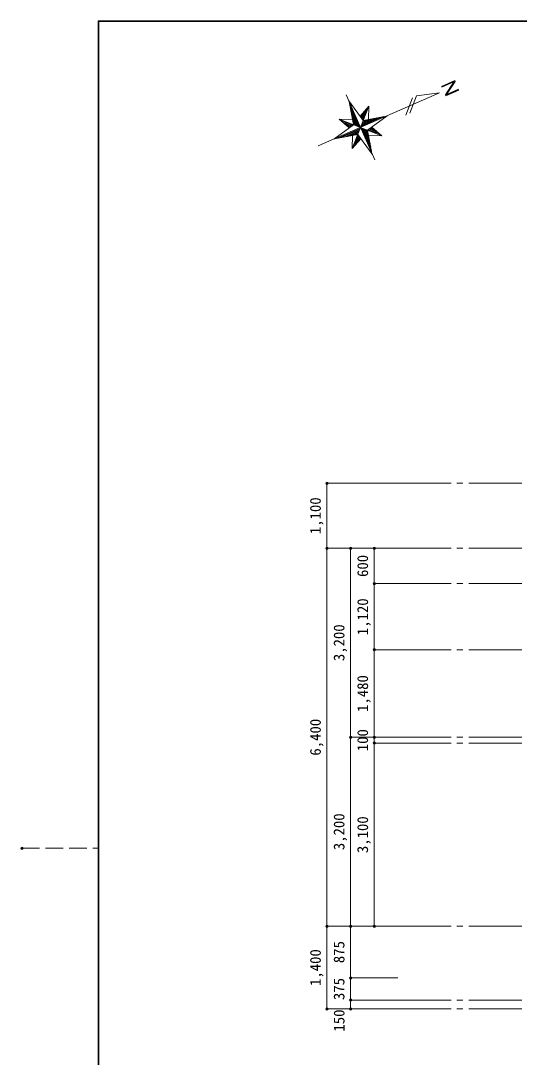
# Model space of a CAD drawing. Units: millimetres at full size, sheet at 1:100. Extents: x -20119 to 20711, y -48708 to -20378.
# Drawn here: x -20119 to -11663, y -37942 to -20378 of the extents above; entities that cross this region are included whole.
import ezdxf
from ezdxf.enums import TextEntityAlignment as Align

# ---------------------------------------------------------------- set-up
doc = ezdxf.new("R2010")
doc.units = ezdxf.units.MM
doc.header["$LTSCALE"] = 100
doc.header["$PDMODE"] = 32
doc.header["$PDSIZE"] = 40
doc.linetypes.add('CHAIN2', pattern=[12, 9, -1, 1, -1])
doc.linetypes.add('DASHED3', pattern=[4, 3, -1])
for name, color, linetype, lineweight in [('5-1_5MOJI', 4, 'CHAIN2', 5), ('5-4_5KOUZOU1', 4, 'Continuous', 5), ('7-0_7KIJUN', 4, 'Continuous', 5), ('F-1_FMOJI', 4, 'Continuous', 5)]:
    doc.layers.add(name, color=color, linetype=linetype, lineweight=lineweight)
doc.styles.add('ＭＳ ゴシック', font='')
doc.styles.get('ＭＳ ゴシック').set_extended_font_data('MS Gothic')

msp = doc.modelspace()

# ---------------------------------------------------------------- linework, layer by layer
at = {"layer": '5-1_5MOJI'}
for p, q in [((-13734.6, -28207.4), (5231.5, -28207.4)), ((-13734.6, -29307.4), (15647.6, -29307.4)), ((-13734.6, -29907.4), (-5518.5, -29907.4)), ((-13734.6, -31027.4), (-7518.5, -31027.4)), ((-13734.6, -32507.4), (-5518.5, -32507.4)), ((-13734.6, -32607.4), (-7518.5, -32607.4)), ((-13734.6, -35707.4), (-5518.5, -35707.4)), ((-13734.6, -36957.4), (-7518.5, -36957.4)), ((-13734.6, -37107.4), (15647.6, -37107.4))]:
    msp.add_line(p, q, dxfattribs=at)
at = {"layer": '5-4_5KOUZOU1'}
for p, q in [((-14934.6, -28207.4), (-13734.6, -28207.4)), ((-14934.6, -29307.4), (-14934.6, -28207.4)), ((-14934.6, -29307.4), (-13734.6, -29307.4)), ((-14934.6, -35707.4), (-14934.6, -29307.4)), ((-14534.6, -32507.4), (-14534.6, -29307.4)), ((-14134.6, -29907.4), (-14134.6, -29307.4)), ((-14134.6, -29907.4), (-13734.6, -29907.4)), ((-14134.6, -31027.4), (-14134.6, -29907.4)), ((-14134.6, -31027.4), (-13734.6, -31027.4)), ((-14134.6, -32507.4), (-14134.6, -31027.4)), ((-14534.6, -32507.4), (-13734.6, -32507.4)), ((-14534.6, -35707.4), (-14534.6, -32507.4)), ((-14134.6, -32607.4), (-14134.6, -32507.4)), ((-14134.6, -32607.4), (-13734.6, -32607.4)), ((-14134.6, -35707.4), (-14134.6, -32607.4)), ((-14934.6, -35707.4), (-13734.6, -35707.4)), ((-14934.6, -37107.4), (-14934.6, -35707.4)), ((-14534.6, -36582.4), (-14534.6, -35707.4)), ((-14534.6, -36582.4), (-13734.6, -36582.4)), ((-14534.6, -36957.4), (-14534.6, -36582.4)), ((-14534.6, -36957.4), (-13734.6, -36957.4)), ((-14534.6, -37107.4), (-14534.6, -36957.4)), ((-14934.6, -37107.4), (-13734.6, -37107.4))]:
    msp.add_line(p, q, dxfattribs=at)
for p in [(-14934.6, -28207.4), (-14934.6, -29307.4), (-14534.6, -29307.4), (-14134.6, -29307.4), (-14134.6, -29907.4), (-14134.6, -31027.4), (-14534.6, -32507.4), (-14134.6, -32507.4), (-14134.6, -32607.4), (-14934.6, -35707.4), (-14534.6, -35707.4), (-14134.6, -35707.4), (-14534.6, -36582.4), (-14534.6, -36957.4), (-14934.6, -37107.4), (-14534.6, -37107.4)]:
    msp.add_point(p, dxfattribs=at)
at = {"layer": '7-0_7KIJUN'}
for p, q in [((-12993.8, -21488.9), (-12772.9, -21392.2)), ((-12991.2, -21494.8), (-12782.9, -21403.6)), ((-12787.2, -21412.4), (-12988.7, -21500.7)), ((-12929.9, -21634.8), (-12787.2, -21412.4)), ((-12777.7, -21409.5), (-12917.9, -21628)), ((-12767.2, -21405.1), (-12910, -21627.5)), ((-12772.9, -21392.2), (-12767.2, -21405.1)), ((-13032.6, -21600.5), (-15081.5, -22497.5)), ((-13032.6, -21600.5), (-13417.8, -21647.5)), ((-12703.3, -21551), (-12924.3, -21647.7)), ((-12911.2, -21635), (-12705.9, -21545.1)), ((-12910, -21627.5), (-12708.5, -21539.3)), ((-14126.3, -22734.3), (-14607.5, -21635)), ((-14320.1, -22064.9), (-14564.4, -21733.7)), ((-14560.3, -21742.9), (-14486.7, -22137.8)), ((-13597.8, -21976.2), (-13484.4, -21686.1)), ((-13417.8, -21647.5), (-13534.3, -21945.4)), ((-12929.9, -21634.8), (-12924.3, -21647.7)), ((-14549.9, -21798.8), (-14383.8, -22178.1)), ((-14539.4, -21854.6), (-14400.7, -22171.5)), ((-14529, -21910.5), (-14417.6, -22164.8)), ((-14226.5, -21825.4), (-14373.9, -21991.8)), ((-14226.5, -21825.4), (-14366.9, -22184.7)), ((-14325.2, -21937.1), (-14356.2, -22015.9)), ((-14300.7, -21909.2), (-14347.2, -22028.2)), ((-14275.8, -21881.3), (-14338.2, -22040.5)), ((-14251.1, -21853.2), (-14329.1, -22052.7)), ((-14226.5, -21825.4), (-14230.6, -22048.2)), ((-14726.1, -22044.2), (-14503.4, -22048.3)), ((-14726.1, -22044.2), (-14366.9, -22184.7)), ((-14726.1, -22044.2), (-14559.7, -22191.7)), ((-14698.3, -22069), (-14498.9, -22146.8)), ((-14670.3, -22093.6), (-14511.1, -22156)), ((-14642.4, -22118.4), (-14523.4, -22164.9)), ((-14518.7, -21966.4), (-14434.8, -22158.1)), ((-14508.3, -22022.2), (-14451.7, -22151.5)), ((-14497.8, -22078.1), (-14468.6, -22144.9)), ((-14350, -21965), (-14365.2, -22003.9)), ((-13981, -22001.7), (-14360.3, -22167.8)), ((-14036.9, -22012.2), (-14353.7, -22150.9)), ((-14092.7, -22022.6), (-14347.1, -22134)), ((-14148.7, -22032.9), (-14340.4, -22116.8)), ((-14204.5, -22043.3), (-14333.8, -22099.9)), ((-14260.4, -22053.8), (-14327.2, -22083)), ((-13925.2, -21991.3), (-14320.1, -22064.9)), ((-14247.2, -22231.5), (-13915.9, -21987.2)), ((-14486.7, -22137.8), (-14817.9, -22382.1)), ((-14808.7, -22378.1), (-14413.7, -22304.4)), ((-14752.8, -22367.6), (-14373.5, -22201.6)), ((-14697, -22357.2), (-14380.1, -22218.5)), ((-14641.1, -22346.7), (-14386.7, -22235.4)), ((-14614.5, -22143), (-14535.7, -22173.9)), ((-14586.6, -22167.8), (-14547.7, -22183)), ((-14585.2, -22336.4), (-14393.5, -22252.5)), ((-14529.3, -22326), (-14400.1, -22269.4)), ((-14507.4, -22543.9), (-14366.9, -22184.7)), ((-14473.5, -22315.6), (-14406.7, -22286.3)), ((-14413.7, -22304.4), (-14169.5, -22635.7)), ((-14007.7, -22325.1), (-14366.9, -22184.7)), ((-14184, -22570.6), (-14350, -22191.3)), ((-14194.4, -22514.7), (-14333.1, -22197.9)), ((-14204.9, -22458.9), (-14316.2, -22204.5)), ((-14215.1, -22402.9), (-14299.1, -22211.2)), ((-14225.6, -22347.1), (-14282.2, -22217.8)), ((-14236, -22291.2), (-14265.3, -22224.4)), ((-14173.5, -22626.4), (-14247.2, -22231.5)), ((-14035.6, -22300.3), (-14234.9, -22222.5)), ((-14063.5, -22275.7), (-14222.7, -22213.4)), ((-14091.4, -22250.9), (-14210.4, -22204.4)), ((-14119.2, -22226.3), (-14198.1, -22195.4)), ((-14147.2, -22201.5), (-14186.1, -22186.3)), ((-14007.7, -22325.1), (-14174.1, -22177.7)), ((-14507.4, -22543.9), (-14503.2, -22321.2)), ((-14507.4, -22543.9), (-14359.9, -22377.5)), ((-14482.6, -22516), (-14404.8, -22316.7)), ((-14458, -22488.1), (-14395.6, -22328.9)), ((-14433.2, -22460.2), (-14386.6, -22341.2)), ((-14408.6, -22432.2), (-14377.7, -22353.4)), ((-14383.8, -22404.3), (-14368.6, -22365.5)), ((-14007.7, -22325.1), (-14230.4, -22321))]:
    msp.add_line(p, q, dxfattribs=at)
at = {"layer": 'F-1_FMOJI'}
for p, q in [((-18808.9, -48398.4), (-18808.9, -20378.4)), ((-18808.9, -20378.4), (20711.1, -20378.4)), ((-18798.9, -20388.4), (-18798.9, -48388.4)), ((20701.1, -20388.4), (-18798.9, -20388.4))]:
    msp.add_line(p, q, dxfattribs=at)
at = {"layer": 'F-1_FMOJI', "linetype": 'DASHED3'}
msp.add_line((-20098.9, -34388.4), (-18808.9, -34388.4), dxfattribs=at)
at = {"layer": 'F-1_FMOJI'}
msp.add_point((-20098.9, -34388.4), dxfattribs=at)

# ---------------------------------------------------------------- texts
at = {"layer": '5-4_5KOUZOU1', "style": 'ＭＳ ゴシック'}
for s, p in [('1,100', (-14984.6, -29069.9)), ('600', (-14184.6, -29794.9)), ('1,120', (-14184.6, -30779.9)), ('3,200', (-14584.6, -31219.9)), ('1,480', (-14184.6, -32079.9)), ('6,400', (-14984.6, -32819.9)), ('100', (-14184.6, -32744.9)), ('3,200', (-14584.6, -34419.9)), ('3,100', (-14184.6, -34469.9)), ('875', (-14584.6, -36332.4)), ('1,400', (-14984.6, -36719.9)), ('375', (-14584.6, -36957.4)), ('150', (-14583.2, -37491.2))]:
    msp.add_text(s, height=183.3, rotation=90, dxfattribs=at).set_placement(p, align=Align.BOTTOM_LEFT)

doc.saveas('drawing.dxf')
